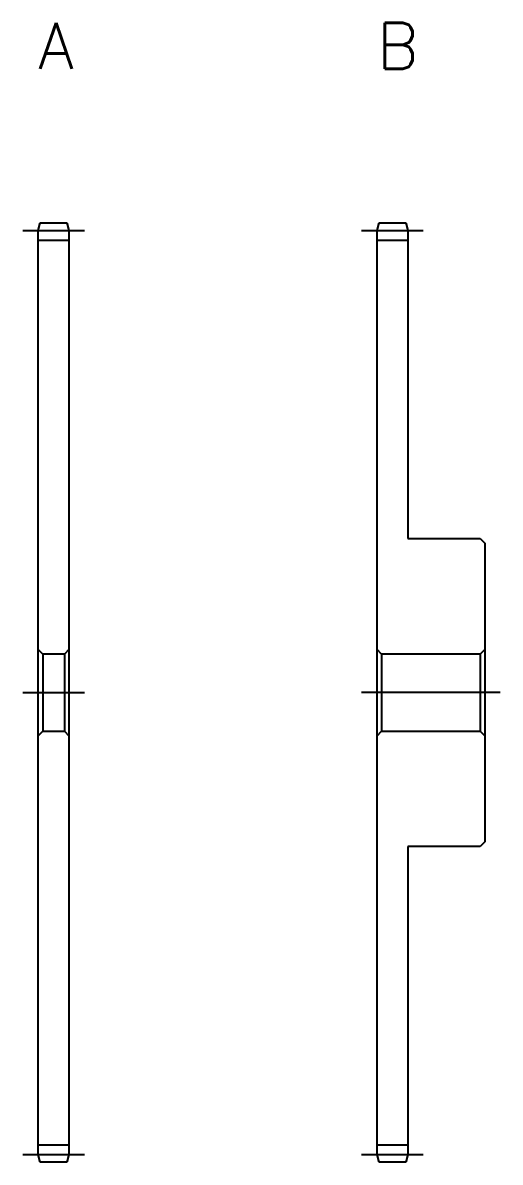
# Model space of a CAD drawing. Extents: x -1 to 111, y -13 to 84.
# Drawn here: x 80 to 111, y 10 to 84 of the extents above; entities that cross this region are included whole.
import ezdxf

# ---------------------------------------------------------------- set-up
doc = ezdxf.new("R2010")
doc.units = 0
doc.header["$LTSCALE"] = 0.5
doc.linetypes.add('CENTER', pattern=[50.8, 31.75, -6.35, 6.35, -6.35])
for name, color, linetype in [('MSM_CENTER', 1, 'CENTER'), ('MSM_CONTINUOUS', 7, 'CONTINUOUS'), ('MSM_PART_NUMBER', 7, 'CONTINUOUS')]:
    doc.layers.add(name, color=color, linetype=linetype)
doc.styles.get("Standard").update_dxf_attribs({"font": 'txt.shx', "height": 2, "bigfont": 'bigfont.shx'})

# ---------------------------------------------------------------- blocks, each defined once
blk = doc.blocks.new('*U6')
at = {"layer": 'MSM_PART_NUMBER'}
blk.add_text('A', height=3, dxfattribs=at).set_placement((81, 81))
blk = doc.blocks.new('*U7')
at = {"layer": 'MSM_PART_NUMBER'}
blk.add_text('B', height=3, dxfattribs=at).set_placement((103, 81))

msp = doc.modelspace()

# ---------------------------------------------------------------- linework, layer by layer
at = {"layer": 'MSM_CENTER'}
for p, q in [((80, 70.5), (84, 70.5)), ((102, 70.5), (106, 70.5)), ((80, 40.5), (84, 40.5)), ((111, 40.5), (102, 40.5)), ((80, 10.5), (84, 10.5)), ((102, 10.5), (106, 10.5))]:
    msp.add_line(p, q, dxfattribs=at)
at = {"layer": 'MSM_CONTINUOUS'}
for p, q in [((81, 70.5), (81.134, 71)), ((81, 70.5), (81.134, 71)), ((81, 10.5), (81, 70.5)), ((81, 10.5), (81, 70.5)), ((81.134, 71), (82.866, 71)), ((81.134, 71), (82.866, 71)), ((82.866, 71), (83, 70.5)), ((82.866, 71), (83, 70.5)), ((83, 70.5), (83, 10.5)), ((83, 70.5), (83, 10.5)), ((103, 70.5), (103.134, 71)), ((103, 10.5), (103, 70.5)), ((103.134, 71), (104.866, 71)), ((104.866, 71), (105, 70.5)), ((105, 70.5), (105, 50.5)), ((81, 69.875), (83, 69.875)), ((103, 69.875), (105, 69.875)), ((105, 50.5), (109.7, 50.5)), ((109.7, 50.5), (110, 50.2)), ((110, 50.2), (110, 30.8)), ((81.3, 43), (81, 43.3)), ((82.7, 43), (81.3, 43)), ((81.3, 43), (81.3, 38)), ((83, 43.3), (82.7, 43)), ((82.7, 43), (82.7, 38)), ((103.3, 43), (103, 43.3)), ((103.3, 43), (103.3, 38)), ((109.7, 43), (103.3, 43)), ((110, 43.3), (109.7, 43)), ((109.7, 43), (109.7, 38)), ((81, 37.7), (81.3, 38)), ((81.3, 38), (82.7, 38)), ((82.7, 38), (83, 37.7)), ((103, 37.7), (103.3, 38)), ((103.3, 38), (109.7, 38)), ((109.7, 38), (110, 37.7)), ((109.7, 30.5), (105, 30.5)), ((105, 30.5), (105, 10.5)), ((110, 30.8), (109.7, 30.5)), ((81, 11.125), (83, 11.125)), ((103, 11.125), (105, 11.125)), ((81.134, 10), (81, 10.5)), ((81.134, 10), (81, 10.5)), ((83, 10.5), (82.866, 10)), ((83, 10.5), (82.866, 10)), ((103.134, 10), (103, 10.5)), ((105, 10.5), (104.866, 10)), ((82.866, 10), (81.134, 10)), ((82.866, 10), (81.134, 10)), ((104.866, 10), (103.134, 10))]:
    msp.add_line(p, q, dxfattribs=at)

# ---------------------------------------------------------------- block references
for name in ['*U6', '*U7']:
    msp.add_blockref(name, (0, 0), dxfattribs=at)

doc.saveas('drawing.dxf')
